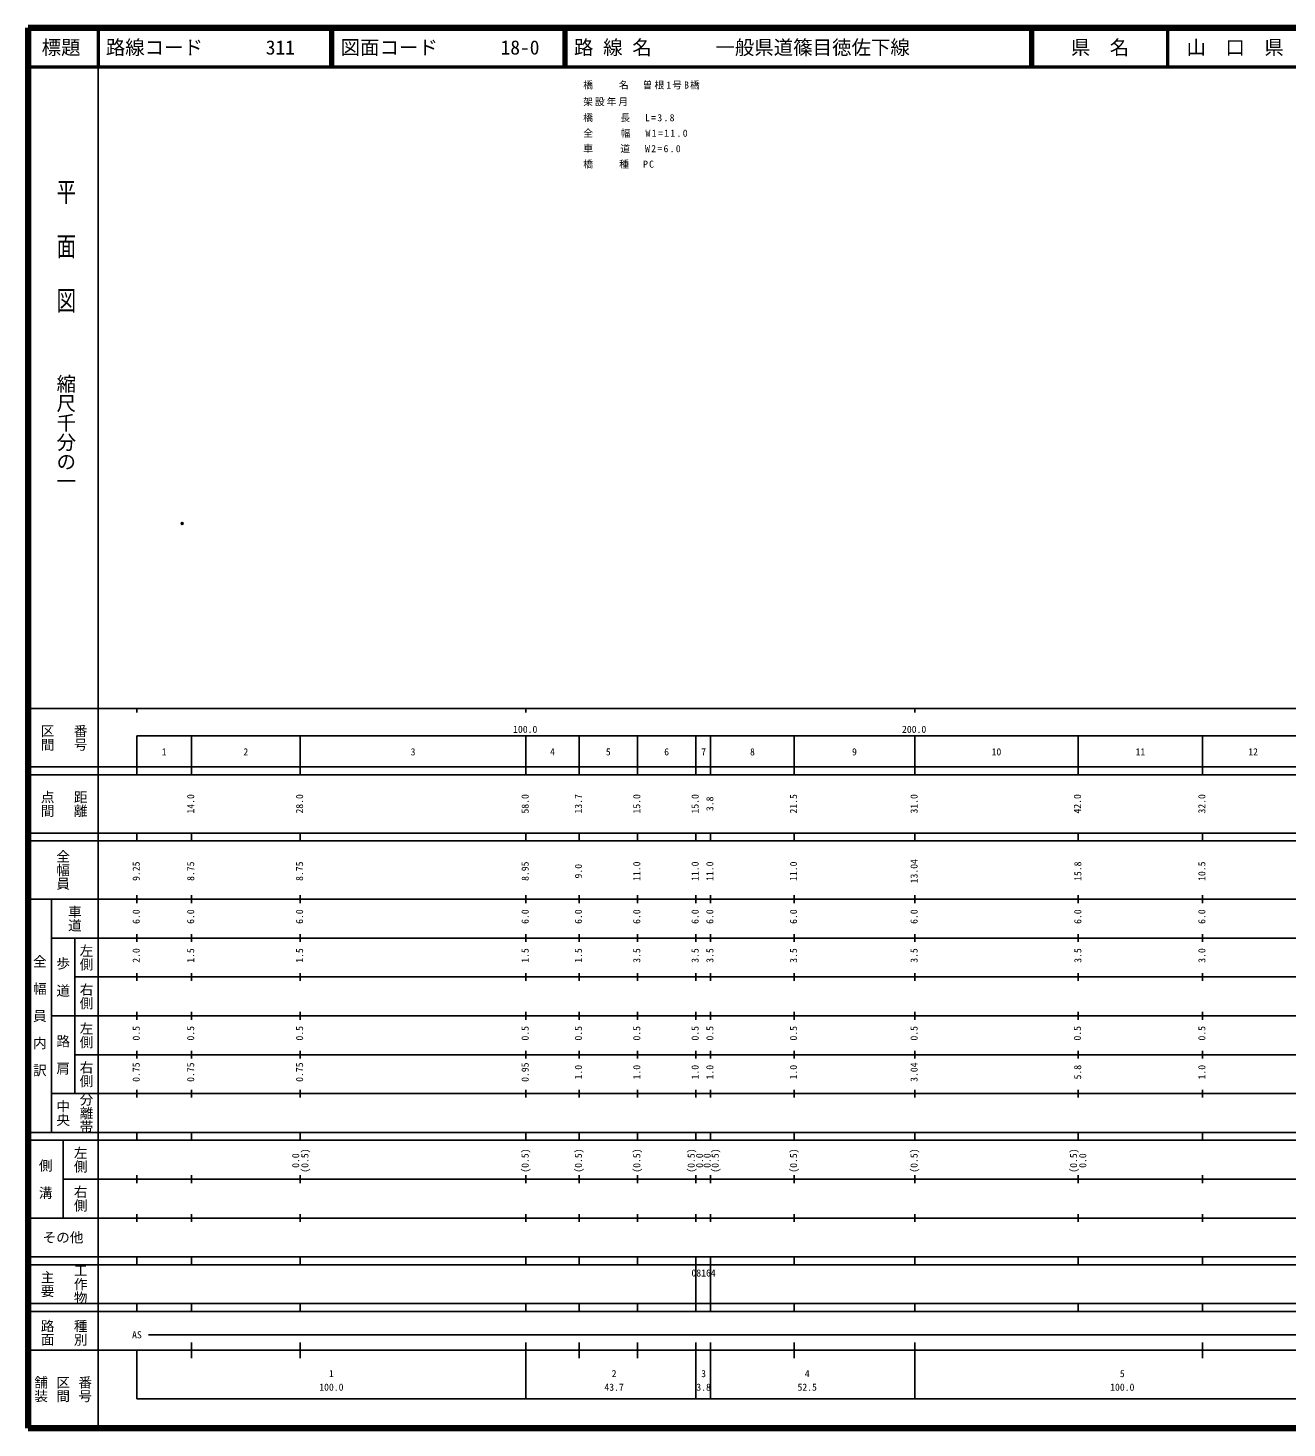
# Model space of a CAD drawing. Units: millimetres on the paper. Extents: x 40 to 680, y 20 to 380.
# Drawn here: x 40 to 363.7, y 20 to 380 of the extents above; entities that cross this region are included whole.
import ezdxf
from ezdxf.enums import TextEntityAlignment as Align

# ---------------------------------------------------------------- set-up
doc = ezdxf.new("R2010")
doc.units = ezdxf.units.MM
doc.header["$PDMODE"] = 32
doc.header["$PDSIZE"] = 0.5
for name, color, linetype in [('M-OTRS', 6, 'Continuous'), ('M-STR-HTXT', 7, 'Continuous'), ('M-TTL-TXT', 7, 'Continuous')]:
    doc.layers.add(name, color=color, linetype=linetype)
for name, color, linetype, lineweight in [('M-TTL', 2, 'Continuous', 140), ('M-TTL-BAND', 7, 'Continuous', 25), ('M-TTL-LINE', 7, 'Continuous', 50)]:
    doc.layers.add(name, color=color, linetype=linetype, lineweight=lineweight)
doc.styles.add('@ＭＳ ゴシック', font='')
doc.styles.add('ＭＳ ゴシック', font='')
doc.styles.get('@ＭＳ ゴシック').set_extended_font_data('@MS Gothic')
doc.styles.get('ＭＳ ゴシック').set_extended_font_data('MS Gothic')

msp = doc.modelspace()

# ---------------------------------------------------------------- linework, layer by layer
at = {"layer": 'M-OTRS'}
msp.add_point((79.66, 252.59), dxfattribs=at)
at = {"layer": 'M-TTL'}
for p, q in [((40, 380), (40, 20)), ((680, 380), (40, 380)), ((40, 20), (680, 20))]:
    msp.add_line(p, q, dxfattribs=at)
at = {"layer": 'M-TTL-BAND'}
for p, q in [((58, 370), (58, 20)), ((40, 205), (579, 205)), ((68, 205), (68, 204)), ((168, 205), (168, 204)), ((268, 205), (268, 204)), ((68, 198), (579, 198)), ((68, 198), (68, 188)), ((82, 188), (82, 198)), ((110, 188), (110, 198)), ((168, 188), (168, 198)), ((181.7, 188), (181.7, 198)), ((196.7, 188), (196.7, 198)), ((211.7, 188), (211.7, 198)), ((215.5, 188), (215.5, 198)), ((237, 188), (237, 198)), ((268, 188), (268, 198)), ((310, 188), (310, 198)), ((342, 188), (342, 198)), ((40, 190), (579, 190)), ((40, 188), (579, 188)), ((40, 173), (579, 173)), ((68, 171), (68, 173)), ((82, 171), (82, 173)), ((110, 171), (110, 173)), ((168, 171), (168, 173)), ((181.7, 171), (181.7, 173)), ((196.7, 171), (196.7, 173)), ((211.7, 171), (211.7, 173)), ((215.5, 171), (215.5, 173)), ((237, 171), (237, 173)), ((268, 171), (268, 173)), ((310, 171), (310, 173)), ((342, 171), (342, 173)), ((40, 171), (579, 171)), ((40, 156), (579, 156)), ((46, 96), (46, 156)), ((68, 155), (68, 157)), ((82, 155), (82, 157)), ((110, 155), (110, 157)), ((168, 155), (168, 157)), ((181.7, 155), (181.7, 157)), ((196.7, 155), (196.7, 157)), ((211.7, 155), (211.7, 157)), ((215.5, 155), (215.5, 157)), ((237, 155), (237, 157)), ((268, 155), (268, 157)), ((310, 155), (310, 157)), ((342, 155), (342, 157)), ((46, 146), (579, 146)), ((52, 146), (52, 106)), ((68, 145), (68, 147)), ((82, 145), (82, 147)), ((110, 145), (110, 147)), ((168, 145), (168, 147)), ((181.7, 145), (181.7, 147)), ((196.7, 145), (196.7, 147)), ((211.7, 145), (211.7, 147)), ((215.5, 145), (215.5, 147)), ((237, 145), (237, 147)), ((268, 145), (268, 147)), ((310, 145), (310, 147)), ((342, 145), (342, 147)), ((68, 135), (68, 137)), ((82, 135), (82, 137)), ((110, 135), (110, 137)), ((168, 135), (168, 137)), ((181.7, 135), (181.7, 137)), ((196.7, 135), (196.7, 137)), ((211.7, 135), (211.7, 137)), ((215.5, 135), (215.5, 137)), ((237, 135), (237, 137)), ((268, 135), (268, 137)), ((310, 135), (310, 137)), ((342, 135), (342, 137)), ((52, 136), (579, 136)), ((46, 126), (579, 126)), ((68, 125), (68, 127)), ((82, 125), (82, 127)), ((110, 125), (110, 127)), ((168, 125), (168, 127)), ((181.7, 125), (181.7, 127)), ((196.7, 125), (196.7, 127)), ((211.7, 125), (211.7, 127)), ((215.5, 125), (215.5, 127)), ((237, 125), (237, 127)), ((268, 125), (268, 127)), ((310, 125), (310, 127)), ((342, 125), (342, 127)), ((52, 116), (579, 116)), ((68, 115), (68, 117)), ((82, 115), (82, 117)), ((110, 115), (110, 117)), ((168, 115), (168, 117)), ((181.7, 115), (181.7, 117)), ((196.7, 115), (196.7, 117)), ((211.7, 115), (211.7, 117)), ((215.5, 115), (215.5, 117)), ((237, 115), (237, 117)), ((268, 115), (268, 117)), ((310, 115), (310, 117)), ((342, 115), (342, 117)), ((46, 106), (579, 106)), ((68, 105), (68, 107)), ((82, 105), (82, 107)), ((110, 105), (110, 107)), ((168, 105), (168, 107)), ((181.7, 105), (181.7, 107)), ((196.7, 105), (196.7, 107)), ((211.7, 105), (211.7, 107)), ((215.5, 105), (215.5, 107)), ((237, 105), (237, 107)), ((268, 105), (268, 107)), ((310, 105), (310, 107)), ((342, 105), (342, 107)), ((40, 96), (579, 96)), ((40, 94), (579, 94)), ((49, 94), (49, 74)), ((68, 94), (68, 96)), ((82, 94), (82, 96)), ((110, 94), (110, 96)), ((168, 94), (168, 96)), ((181.7, 94), (181.7, 96)), ((196.7, 94), (196.7, 96)), ((211.7, 94), (211.7, 96)), ((215.5, 94), (215.5, 96)), ((237, 94), (237, 96)), ((268, 94), (268, 96)), ((310, 94), (310, 96)), ((342, 94), (342, 96)), ((49, 84), (579, 84)), ((68, 83), (68, 85)), ((82, 83), (82, 85)), ((110, 83), (110, 85)), ((168, 83), (168, 85)), ((181.7, 83), (181.7, 85)), ((196.7, 83), (196.7, 85)), ((211.7, 83), (211.7, 85)), ((215.5, 83), (215.5, 85)), ((237, 83), (237, 85)), ((268, 83), (268, 85)), ((310, 83), (310, 85)), ((342, 83), (342, 85)), ((40, 74), (579, 74)), ((68, 73), (68, 75)), ((82, 73), (82, 75)), ((110, 73), (110, 75)), ((168, 73), (168, 75)), ((181.7, 73), (181.7, 75)), ((196.7, 73), (196.7, 75)), ((211.7, 73), (211.7, 75)), ((215.5, 73), (215.5, 75)), ((237, 73), (237, 75)), ((268, 73), (268, 75)), ((310, 73), (310, 75)), ((342, 73), (342, 75)), ((40, 64), (579, 64)), ((40, 62), (579, 62)), ((68, 62), (68, 64)), ((82, 62), (82, 64)), ((110, 62), (110, 64)), ((168, 62), (168, 64)), ((181.7, 62), (181.7, 64)), ((196.7, 62), (196.7, 64)), ((211.7, 62), (211.7, 64)), ((211.7, 52), (211.7, 62)), ((215.5, 62), (215.5, 64)), ((215.5, 52), (215.5, 62)), ((237, 62), (237, 64)), ((268, 62), (268, 64)), ((310, 62), (310, 64)), ((342, 62), (342, 64)), ((40, 52), (579, 52)), ((68, 50), (68, 52)), ((82, 50), (82, 52)), ((110, 50), (110, 52)), ((168, 50), (168, 52)), ((181.7, 50), (181.7, 52)), ((196.7, 50), (196.7, 52)), ((211.7, 50), (211.7, 52)), ((215.5, 50), (215.5, 52)), ((237, 50), (237, 52)), ((268, 50), (268, 52)), ((310, 50), (310, 52)), ((342, 50), (342, 52)), ((40, 50), (579, 50)), ((71, 44), (555.529, 44)), ((40, 40), (579, 40)), ((68, 40), (68, 27.5)), ((82, 38), (82, 42)), ((110, 38), (110, 42)), ((168, 27.5), (168, 42)), ((181.7, 38), (181.7, 42)), ((196.7, 38), (196.7, 42)), ((211.7, 38), (211.7, 42)), ((215.5, 38), (215.5, 42)), ((237, 38), (237, 42)), ((268, 27.5), (268, 42)), ((342, 38), (342, 42)), ((211.7, 27.5), (211.7, 38)), ((215.5, 27.5), (215.5, 38)), ((68, 27.5), (579, 27.5))]:
    msp.add_line(p, q, dxfattribs=at)
at = {"layer": 'M-TTL-LINE'}
for p, q in [((58, 380), (58, 370)), ((117.75, 380), (117.75, 370)), ((118.25, 380), (118.25, 370)), ((177.75, 380), (177.75, 370)), ((178.25, 380), (178.25, 370)), ((297.75, 380), (297.75, 370)), ((298.25, 380), (298.25, 370)), ((333, 380), (333, 370)), ((40, 370), (680, 370))]:
    msp.add_line(p, q, dxfattribs=at)

# ---------------------------------------------------------------- texts
at = {"layer": 'M-STR-HTXT', "char_height": 1.833, "attachment_point": 7, "style": 'ＭＳ ゴシック'}
for s, insert in [('\\T1.22;橋\u3000\u3000名\u3000曽根1号B橋', (182.773, 364.204)), ('\\T1.2;架設年月\u3000', (182.773, 359.908)), ('\\T1.27;橋\u3000\u3000長\u3000L=3.8', (182.773, 355.81)), ('\\T1.28;全\u3000\u3000幅\u3000W1=11.0', (182.773, 351.83)), ('\\T1.27;車\u3000\u3000道\u3000W2=6.0', (182.773, 347.85)), ('\\T1.23;橋\u3000\u3000種\u3000PC', (182.773, 343.87))]:
    msp.add_mtext(s, dxfattribs=dict(at, insert=insert))
at = {"layer": 'M-TTL-BAND', "style": '@ＭＳ ゴシック', "width": 1.4}
msp.add_text('平  面  図', height=3.666, rotation=270, dxfattribs=at).set_placement((49.777, 306.475), align=Align.MIDDLE_RIGHT)
at = {"layer": 'M-TTL-BAND', "style": '@ＭＳ ゴシック'}
msp.add_text('縮尺千分の一', height=3.666, rotation=270, dxfattribs=at).set_placement((49.777, 261.03), align=Align.MIDDLE_RIGHT)
for s, p in [('区間', (45, 197.5)), ('番号', (53.5, 197.5)), ('点間', (45, 180.5)), ('距離', (53.5, 180.5)), ('全幅員', (49, 163.5)), ('車道', (52, 151)), ('左側', (55, 141)), ('全\u3000幅\u3000員\u3000内\u3000訳', (43, 126)), ('歩\u3000道', (49, 136)), ('右側', (55, 131)), ('左側', (55, 121)), ('路\u3000肩', (49, 116)), ('右側', (55, 111)), ('分離帯', (55, 101)), ('中央', (49, 101)), ('左側', (53.5, 89)), ('側\u3000溝', (44.5, 84)), ('右側', (53.5, 79)), ('工作物', (53.5, 57)), ('主要', (45, 57)), ('路面', (45, 44.5)), ('種別', (53.5, 44.5)), ('舗装', (43.333, 30)), ('区間', (49, 30)), ('番号', (54.667, 30))]:
    msp.add_text(s, height=2.566, rotation=270, dxfattribs=at).set_placement(p, align=Align.MIDDLE_CENTER)
at = {"layer": 'M-TTL-BAND', "style": 'ＭＳ ゴシック'}
for s, p in [('100.0', (167.844, 198.195)), ('200.0', (267.844, 198.195)), ('1', (75, 192.405)), ('2', (96, 192.405)), ('3', (139, 192.405)), ('4', (174.85, 192.405)), ('5', (189.2, 192.405)), ('6', (204.2, 192.405)), ('7', (213.724, 192.405)), ('8', (226.263, 192.405)), ('9', (252.5, 192.405)), ('10', (289, 192.405)), ('11', (326.02, 192.405)), ('12', (355, 192.405)), ('AS', (68, 42.5)), ('1', (118, 32.523)), ('2', (190.692, 32.523)), ('3', (213.706, 32.523)), ('4', (240.348, 32.523)), ('5', (321.363, 32.523)), ('100.0', (118, 29.033)), ('43.7', (190.692, 29.033)), ('3.8', (213.706, 29.033)), ('52.5', (240.348, 29.033)), ('100.0', (321.363, 29.033))]:
    msp.add_text(s, height=1.833, dxfattribs=at).set_placement(p, align=Align.BOTTOM_CENTER)
for s, p in [('14.0', (83.277, 180.5)), ('28.0', (111.277, 180.5)), ('58.0', (169.277, 180.5)), ('13.7', (182.977, 180.5)), ('15.0', (197.977, 180.5)), ('15.0', (212.977, 180.5)), ('3.8', (216.777, 180.5)), ('21.5', (238.277, 180.5)), ('31.0', (269.277, 180.5)), ('42.0', (311.277, 180.5)), ('32.0', (343.277, 180.5)), ('13.04', (269.277, 163.174)), ('9.25', (69.277, 163.174)), ('8.75', (83.277, 163.174)), ('8.75', (111.277, 163.174)), ('8.95', (169.277, 163.174)), ('9.0', (182.977, 163.174)), ('11.0', (197.977, 163.174)), ('11.0', (212.977, 163.174)), ('11.0', (216.777, 163.174)), ('11.0', (238.277, 163.174)), ('15.8', (311.381, 163.174)), ('10.5', (343.277, 163.174)), ('6.0', (69.277, 151.5)), ('6.0', (83.277, 151.5)), ('6.0', (111.277, 151.5)), ('6.0', (169.277, 151.5)), ('6.0', (182.977, 151.5)), ('6.0', (197.977, 151.5)), ('6.0', (212.977, 151.5)), ('6.0', (216.777, 151.5)), ('6.0', (238.277, 151.5)), ('6.0', (269.277, 151.5)), ('6.0', (311.381, 151.5)), ('6.0', (343.277, 151.5)), ('2.0', (69.277, 141.5)), ('1.5', (83.277, 141.5)), ('1.5', (111.277, 141.5)), ('1.5', (169.277, 141.5)), ('1.5', (182.977, 141.5)), ('3.5', (197.977, 141.5)), ('3.5', (212.977, 141.5)), ('3.5', (216.777, 141.5)), ('3.5', (238.277, 141.5)), ('3.5', (269.277, 141.5)), ('3.5', (311.381, 141.5)), ('3.0', (343.277, 141.5)), ('0.5', (69.277, 121.5)), ('0.5', (83.277, 121.5)), ('0.5', (111.277, 121.5)), ('0.5', (169.277, 121.5)), ('0.5', (182.977, 121.5)), ('0.5', (197.977, 121.5)), ('0.5', (212.977, 121.5)), ('0.5', (216.777, 121.5)), ('0.5', (238.277, 121.5)), ('0.5', (269.277, 121.5)), ('0.5', (311.277, 121.5)), ('0.5', (343.277, 121.5)), ('0.75', (69.277, 111.5)), ('0.75', (83.277, 111.5)), ('0.75', (111.277, 111.5)), ('0.95', (169.277, 111.5)), ('1.0', (182.977, 111.5)), ('1.0', (197.977, 111.5)), ('1.0', (212.977, 111.5)), ('1.0', (216.777, 111.5)), ('1.0', (238.277, 111.5)), ('3.04', (269.277, 111.5)), ('5.8', (311.339, 111.5)), ('1.0', (343.277, 111.5)), ('0.0', (110.277, 88.764)), ('(0.5)', (112.647, 88.764)), ('(0.5)', (169.277, 88.764)), ('(0.5)', (182.977, 88.764)), ('(0.5)', (197.977, 88.764)), ('(0.5)', (211.977, 88.764)), ('0.0', (214.124, 88.764)), ('0.0', (216.074, 88.764)), ('(0.5)', (218.147, 88.764)), ('(0.5)', (238.277, 88.764)), ('(0.5)', (269.277, 88.764)), ('(0.5)', (310.277, 88.764)), ('0.0', (312.647, 88.764))]:
    msp.add_text(s, height=1.833, rotation=90, dxfattribs=at).set_placement(p, align=Align.BOTTOM_CENTER)
msp.add_text('その他', height=2.566, dxfattribs=at).set_placement((49, 69), align=Align.MIDDLE_CENTER)
msp.add_text('08164', height=1.833, dxfattribs=at).set_placement((210.587, 58.405), align=Align.BOTTOM_LEFT)
at = {"layer": 'M-TTL-TXT', "style": 'ＭＳ ゴシック'}
for s, p in [('標題', (48.5, 375)), ('県\u3000名', (315.625, 375)), ('山\u3000口\u3000県', (350.375, 375))]:
    msp.add_text(s, height=3.666, dxfattribs=at).set_placement(p, align=Align.MIDDLE_CENTER)
for s, p in [('路線コード', (60, 375)), ('311', (101.142, 375)), ('図面コード', (120.38, 375)), ('18-0', (161.521, 375)), ('路 線 名', (180.38, 375)), ('一般県道篠目徳佐下線', (216.734, 375))]:
    msp.add_text(s, height=3.666, dxfattribs=at).set_placement(p, align=Align.MIDDLE_LEFT)

doc.saveas('drawing.dxf')
